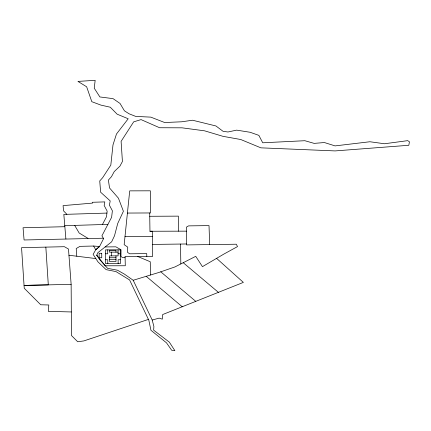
<?xml version="1.0" encoding="UTF-8"?>
<svg xmlns="http://www.w3.org/2000/svg" width="431" height="431" viewBox="0 0 431 431"><rect width="100%" height="100%" fill="white"/><g stroke="black" fill="none" stroke-linecap="round" stroke-linejoin="round"><path stroke-width="0.65" d="M178.407 231.172L178.407 216.136L149.746 216.281L149.708 212.952M66.853 214.304L63.529 210.834L63.093 205.625L92.546 203.098L92.32 202.284L104.814 201.897L104.157 205.479L107.157 211.142L106.5 216.75L102.422 224.546M96.743 255.184L97.885 252.679L111.64 241.823L114.511 235.773L117.711 223.5L123.401 211.265L118.439 198.19L109.533 187.959L108.396 180.066L111.467 176.688L114.242 171.586L119.937 166.134L122.42 161.49L121.1 141.373L133.669 121.849L141.072 119.613L159.599 127.743L182.006 127.824L204.606 130.83L222.994 136.336L240.735 139.509L260.884 147.838L335.124 150.915L408.814 145.279L409.45 141.767L407.699 140.651L384.506 143.755L369.89 141.751L335.054 145.899L324.398 142.537L314.167 143.383L304.841 140.711L262.721 142.79L258.859 135.366L250.136 132.279L236.646 130.14L227.951 131.983L223.064 131.31L215.942 125.971L192.549 120.227L181.715 121.784L164.674 122.539L150.828 117.135L135.706 116.402L129.084 113.795L124.408 110.799L120.039 103.456L113.041 98.634L99.879 96.948L94.238 88.193L95.165 80.322L77.952 81.411L86.642 86.782L91.814 101.694L100.973 105.126L110.271 107.217L117.151 114.188L128.201 118.767L116.467 134.03L112.992 144.908L110.815 165.111L102.616 177.744L99.739 180.939L100.628 192.204L110.201 200.905L109.409 205.188L112.383 210.797L111.624 217.289L101.915 235.832L103.575 238.645L99.604 246.424L95.73 249.759L93.123 254.36L97.961 261.859L106.161 269.655L115.982 271.584L129.602 279.961L148.84 320.276L150.942 330.281L166.501 342.834L171.657 350.236L174.878 350.678L169.34 342.149L153.651 330.157L153.894 326.445L152.202 320.044L133.201 280.263L124.311 274.051L117.453 270.205L107.642 268.368L99.938 259.898L96.743 255.184L105.196 265.792L125.297 265.755L125.065 256.434L152.547 256.515L152.499 231.242L149.966 231.253L149.746 216.281M148.426 319.403L83.873 340.916L77.715 341.761L71.471 335.517L71.137 284.352L68.486 249.048L64.397 246.699L21.55 247.663L24.244 288.264L40.74 304.771L48.8 304.976L48.31 311.36L71.32 311.952M133.201 280.263L158.662 272.537L174.9 266.951L195.733 256.332L202.457 266.654L223.964 254.026L237.503 246.597L236.317 244.215L186.623 244.91L186.445 227.121L188.579 225.876L209.013 225.607L209.681 244.587M152.202 320.044L159.168 318.11L162.288 319.166L162.67 314.549L243.364 282.397L216.594 258.379M106.931 213.076L63.831 214.401L65.884 238.93M64.774 225.699L107.917 224.373M64.86 226.701L23.053 227.751L24.077 239.981L103.321 238.214M93.635 246.036L95.73 249.759L99.518 246.5L93.635 246.036L79.967 246.349L76.212 248.525L76.788 256.219M71.137 284.352L24.044 285.414L48.299 284.869L45.842 247.119M152.526 244.415L186.575 243.978M105.159 246.936L115.874 246.828L121.019 249.764L120.96 256.418L122.178 257.355L125.087 257.366M127.42 213.059L150.462 212.952L150.349 190.809L129.709 190.863L124.155 244.663L127.732 247.119L127.56 252.404L129.704 253.794L146.707 253.59L146.826 256.499M149.966 231.253L186.472 231.151M118.072 252.135L109.479 252.151L109.469 250.282L115.934 250.271L115.944 252.135M105.525 253.789L107.739 253.784L107.718 249.888M118.083 253.767L120.297 253.762M109.512 257.749L115.977 257.738M109.522 259.613L115.987 259.602M105.557 259.764L107.772 259.758L107.793 263.653M120.33 259.737L118.116 259.737L118.137 263.637M125.001 236.463L152.509 236.565M68.949 255.254L95.838 258.568M137.678 256.472L150.257 261.741L150.516 275.01M88.01 238.37L79.159 232.999L74.687 225.397M183.223 262.711L218.404 292.342M160.763 271.816L195.776 301.355M146.201 276.319L182.238 306.753M180.519 244.059L180.821 263.934M118.062 249.867L118.094 255.869L109.501 255.879L109.533 261.482L115.998 261.472L115.966 255.869M111.607 252.146L111.629 255.879M120.276 249.861L105.503 249.888L105.579 263.659L120.351 263.632L120.276 249.861M101.727 253.283L99.141 253.288L99.168 257.765L101.754 257.765L101.727 253.283"/></g></svg>
